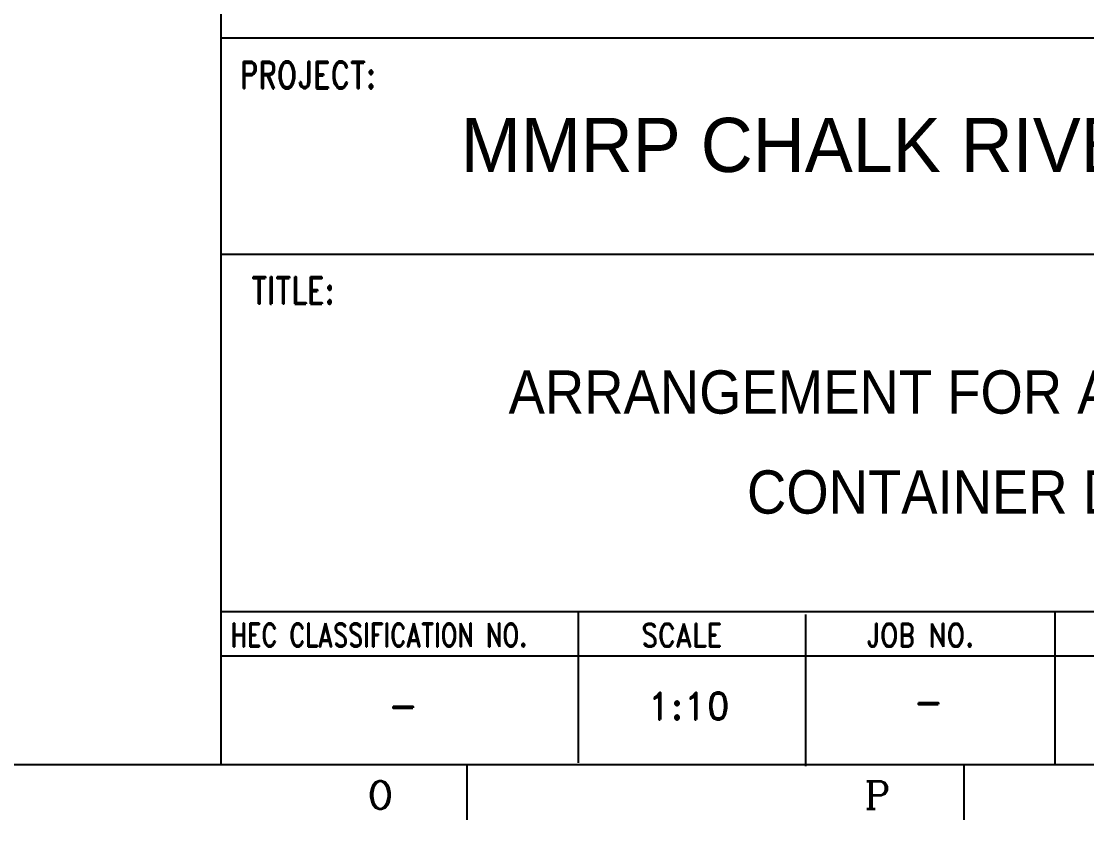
# Model space of a CAD drawing. Header units: millimetres. Extents: x 415966 to 487306, y -108951 to -17325.
# Drawn here: x 468017 to 469408, y -108848 to -107805 of the extents above; entities that cross this region are included whole.
import ezdxf
from ezdxf.enums import TextEntityAlignment as Align

# ---------------------------------------------------------------- set-up
doc = ezdxf.new("R2010")
doc.units = ezdxf.units.MM
doc.header["$LTSCALE"] = 2
doc.layers.add('TAN-TIT', color=30, linetype='Continuous')
doc.styles.add('COM', font='COMPLEX', dxfattribs={"height": 5})
doc.styles.add('KJR', font='arial.ttf', dxfattribs={"width": 0.8})
doc.styles.add('RD', font='sanss___.ttf')
doc.styles.add('RD20', font='ROMAND.SHX', dxfattribs={"width": 0.8, "height": 2})
doc.styles.add('RD6', font='ROMAND.shx', dxfattribs={"width": 0.83, "height": 6})

# ---------------------------------------------------------------- blocks, each defined once
blk = doc.blocks.new('BORDER')
at = {"layer": 'TAN-TIT'}
for p, q in [((19323.7, 4632.3), (19323.7, 352)), ((19323.7, 2250.8), (23282.3, 2250.8)), ((19323.7, 1685.2), (23282.3, 1685.2)), ((19323.7, 752.1), (23282.3, 752.1)), ((20256.8, 752.1), (20256.8, 356.3)), ((20850.6, 743.6), (20850.6, 347.7)), ((21501, 747.9), (21501, 352)), ((23282.3, 634.8), (19323.7, 634.8)), ((497.7, 352), (23282.3, 352)), ((19965.6, 352), (19965.6, 207.8)), ((21263.4, 352), (21263.4, 207.8))]:
    blk.add_line(p, q, dxfattribs=at)
at = {"layer": 'TAN-TIT', "style": 'RD6'}
for s, height, width, p in [('PROJECT:', 70.69, 0.8, (19372.4, 2118.2)), ('TITLE:', 70.69, 0.8, (19402.5, 1555.1)), ('HEC CLASSIFICATION NO.', 61.2, 0.75, (19348.9, 659.8)), ('SCALE', 61.2, 0.83, (20421.6, 659.4)), ('JOB NO.', 61.2, 0.83, (21008, 659.4))]:
    blk.add_text(s, height=height, dxfattribs=dict(at, width=width)).set_placement(p)
at = {"layer": 'TAN-TIT', "style": 'COM'}
for s, p in [('O', (19706, 236.6)), ('P', (21003.9, 236.6))]:
    blk.add_text(s, height=72.1, dxfattribs=at).set_placement(p)

msp = doc.modelspace()

# ---------------------------------------------------------------- block references
at = {"xscale": 0.5, "yscale": 0.5, "zscale": 0.5}
msp.add_blockref('BORDER', (458615.5, -108951.5), dxfattribs=at)

# ---------------------------------------------------------------- texts
at = {"style": 'KJR', "width": 0.9519}
msp.add_text('MMRP CHALK RIVER PROJECT', height=70.69, dxfattribs=at).set_placement((468590.5, -108001.5), (469995.5, -108001.5), align=Align.FIT)
at = {"style": 'RD', "width": 0.9}
for s, p in [('ARRANGEMENT FOR AP BUILDING (7/21)', (468652.9, -108317.2)), ('CONTAINER DETAIL (3/3)', (468964.2, -108447.8))]:
    msp.add_text(s, height=56.552, dxfattribs=at).set_placement(p)
at = {"style": 'RD20'}
for s, height, p in [('1:10', 35.34, (468888, -108716.6)), ('-', 35.3, (468515.2, -108716.6)), ('-', 35.3, (469200.9, -108711.7))]:
    msp.add_text(s, height=height, dxfattribs=at).set_placement(p, align=Align.CENTER)

doc.saveas('drawing.dxf')
